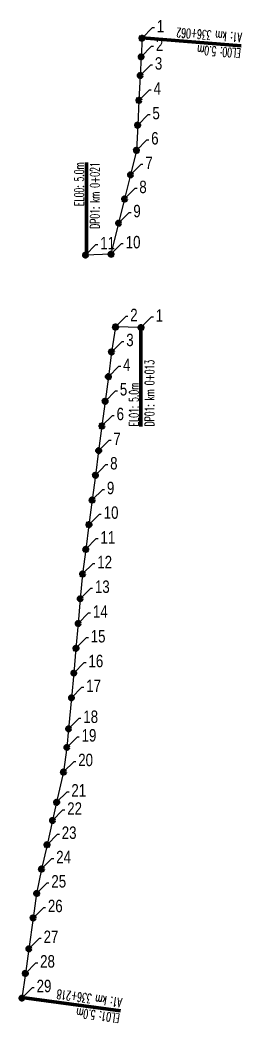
# Model space of a CAD drawing. Header units: metres. Extents: x 7402779 to 7405920, y 5696902 to 5712005.
# Drawn here: x 7402912.9 to 7402948.6, y 5711843.5 to 5712004.8 of the extents above; entities that cross this region are included whole.
import ezdxf

# ---------------------------------------------------------------- set-up
doc = ezdxf.new("R2010")
doc.units = ezdxf.units.M
for name, color, linetype in [('Ekran_akustyczny', 100, 'Continuous'), ('Ekran_akustyczny_6m_opis', 7, 'Continuous'), ('Ekran_akustyczny_pale', 100, 'Continuous'), ('Ekran_akustyczny_pale_opis', 1, 'Continuous')]:
    doc.layers.add(name, color=color, linetype=linetype)
doc.styles.add('CDMSTYLE', font='CDMSIMPL', dxfattribs={"width": 0.8, "bigfont": 'CDMBIGPL'})
doc.styles.add('simplex 0.60', font='simplex.shx', dxfattribs={"width": 0.6})
doc.dimstyles.new('CDM-ME200MM', dxfattribs={"dimscale": 0.2, "dimtxt": 2.5, "dimasz": 1.5, "dimexe": 1.5, "dimexo": 5, "dimgap": 0.5, "dimtad": 1, "dimdec": 0, "dimlfac": 1000, "dimrnd": 1, "dimzin": 9, "dimtxsty": 'CDMSTYLE', "dimblk": 'OBLIQUE', "dimcen": 2.5, "dimdle": 1.5, "dimclrd": 9, "dimclre": 9, "dimadec": 1, "dimazin": 2, "dimtfac": 1, "dimtdec": 0, "dimtix": 1, "dimtmove": 2, "dimatfit": 3, "dimldrblk": 'NONE', "dimfxl": 1, "dimtvp": 1, "dimtolj": 1, "dimtzin": 0, "dimlwd": 25, "dimlwe": 25, "dimarcsym": 0})

# ---------------------------------------------------------------- blocks, each defined once
blk = doc.blocks.new('_None')
blk = doc.blocks.new('_OBLIQUE')
at = {"color": 0, "linetype": 'ByBlock'}
blk.add_line((-0.5, -0.5), (0.5, 0.5), dxfattribs=at)

msp = doc.modelspace()

# ---------------------------------------------------------------- linework, layer by layer
at = {"layer": 'Ekran_akustyczny', "linetype": 'Continuous', "lineweight": -3}
for points in [[(7402932.48, 5712001.87), (7402932.33, 5711998.87), (7402932.18, 5711995.87), (7402931.98, 5711991.88), (7402931.78, 5711987.88), (7402931.58, 5711983.84), (7402930.63, 5711979.9), (7402929.67, 5711976.02), (7402928.71, 5711972.13), (7402927.48, 5711967.13), (7402923.38, 5711966.99)], [(7402932.31, 5711955.33), (7402928.21, 5711955.43), (7402927.58, 5711951.4), (7402927.06, 5711947.44), (7402926.54, 5711943.47), (7402926.02, 5711939.51), (7402925.5, 5711935.54), (7402924.98, 5711931.57), (7402924.46, 5711927.61), (7402923.94, 5711923.64), (7402923.42, 5711919.67), (7402922.91, 5711915.71), (7402922.53, 5711911.73), (7402922.2, 5711907.74), (7402921.85, 5711903.76), (7402921.49, 5711899.77), (7402921.12, 5711895.79), (7402920.66, 5711890.81), (7402920.38, 5711887.82), (7402919.84, 5711883.87), (7402918.74, 5711878.99), (7402918.07, 5711876.07), (7402917.19, 5711872.17), (7402916.3, 5711868.26), (7402915.52, 5711864.34), (7402914.96, 5711860.38), (7402914.27, 5711855.43), (7402913.71, 5711851.47), (7402913.15, 5711847.51)]]:
    msp.add_lwpolyline(points, dxfattribs=at)
at = {"layer": 'Ekran_akustyczny_6m_opis', "lineweight": 100}
for p, q in [((7402948.43, 5712000.65), (7402932.48, 5712001.91)), ((7402923.57, 5711981.91), (7402923.57, 5711966.84)), ((7402932.31, 5711955.34), (7402932.31, 5711939.45)), ((7402929.02, 5711845.43), (7402913.16, 5711847.58))]:
    msp.add_line(p, q, dxfattribs=at)
at = {"layer": 'Ekran_akustyczny_pale', "lineweight": 100}
for centre in [(7402932.48, 5712001.87), (7402932.33, 5711998.87), (7402932.18, 5711995.87), (7402931.98, 5711991.88), (7402931.78, 5711987.88), (7402931.58, 5711983.84), (7402930.63, 5711979.9), (7402929.67, 5711976.02), (7402928.71, 5711972.13), (7402923.38, 5711966.99), (7402927.48, 5711967.13), (7402928.21, 5711955.43), (7402932.31, 5711955.34), (7402927.57, 5711951.4), (7402927.06, 5711947.44), (7402926.54, 5711943.47), (7402926.02, 5711939.51), (7402925.5, 5711935.54), (7402924.98, 5711931.57), (7402924.46, 5711927.61), (7402923.94, 5711923.64), (7402923.42, 5711919.68), (7402922.91, 5711915.71), (7402922.53, 5711911.73), (7402922.2, 5711907.74), (7402921.85, 5711903.76), (7402921.49, 5711899.77), (7402921.12, 5711895.79), (7402920.66, 5711890.81), (7402920.38, 5711887.82), (7402919.84, 5711883.87), (7402918.74, 5711878.99), (7402918.07, 5711876.07), (7402917.19, 5711872.17), (7402916.3, 5711868.27), (7402915.52, 5711864.34), (7402914.96, 5711860.38), (7402914.27, 5711855.43), (7402913.71, 5711851.47), (7402913.15, 5711847.51)]:
    msp.add_circle(centre, 0.3, dxfattribs=at)

# ---------------------------------------------------------------- texts
at = {"layer": 'Ekran_akustyczny_6m_opis', "lineweight": 100, "char_height": 1.5, "style": 'simplex 0.60'}
for s, insert, attachment_point, rotation in [('A1: km 336+062', (7402948.59, 5712002.71), 7, 175.489), ('EL00: 5.0m', (7402948.4, 5712000.19), 7, 175.489), ('EL00: 5.0m', (7402923.11, 5711981.91), 9, 90), ('DP01: km 0+021', (7402925.63, 5711981.91), 9, 90), ('DP01: km 0+013', (7402934.45, 5711939.45), 7, 90), ('EL01: 5.0m', (7402931.93, 5711939.45), 7, 90), ('A1: km 336+218', (7402929.3, 5711847.48), 7, 172.2904), ('EL01: 5.0m', (7402928.96, 5711844.97), 7, 172.2904)]:
    msp.add_mtext(s, dxfattribs=dict(at, insert=insert, attachment_point=attachment_point, rotation=rotation))
at = {"layer": 'Ekran_akustyczny_pale_opis', "color": 1, "lineweight": 100, "char_height": 2, "attachment_point": 4, "style": 'CDMSTYLE'}
for s, insert in [('1', (7402934.85, 5712003.79)), ('2', (7402934.7, 5712000.79)), ('3', (7402934.55, 5711997.8)), ('4', (7402934.35, 5711993.8)), ('5', (7402934.15, 5711989.81)), ('6', (7402933.95, 5711985.76)), ('7', (7402933.01, 5711981.82)), ('8', (7402932.04, 5711977.94)), ('9', (7402931.08, 5711974.06)), ('10', (7402929.85, 5711969.06)), ('11', (7402925.75, 5711968.92)), ('2', (7402930.58, 5711957.36)), ('1', (7402934.68, 5711957.26)), ('3', (7402929.94, 5711953.33)), ('4', (7402929.43, 5711949.36)), ('5', (7402928.91, 5711945.4)), ('6', (7402928.39, 5711941.43)), ('7', (7402927.87, 5711937.46)), ('8', (7402927.35, 5711933.5)), ('9', (7402926.83, 5711929.53)), ('10', (7402926.31, 5711925.57)), ('11', (7402925.79, 5711921.6)), ('12', (7402925.28, 5711917.63)), ('13', (7402924.9, 5711913.65)), ('14', (7402924.57, 5711909.67)), ('15', (7402924.22, 5711905.68)), ('16', (7402923.86, 5711901.7)), ('17', (7402923.49, 5711897.71)), ('18', (7402923.03, 5711892.74)), ('19', (7402922.75, 5711889.75)), ('20', (7402922.21, 5711885.79)), ('21', (7402921.11, 5711880.92)), ('22', (7402920.44, 5711877.99)), ('23', (7402919.56, 5711874.09)), ('24', (7402918.67, 5711870.19)), ('25', (7402917.89, 5711866.27)), ('26', (7402917.33, 5711862.31)), ('27', (7402916.64, 5711857.36)), ('28', (7402916.08, 5711853.4)), ('29', (7402915.52, 5711849.44))]:
    msp.add_mtext(s, dxfattribs=dict(at, insert=insert))

# ---------------------------------------------------------------- leaders
at = {"layer": 'Ekran_akustyczny_pale_opis', "color": 1, "lineweight": 100, "annotation_type": 0, "has_hookline": 1, "hookline_direction": 0}
for points, text_width in [([(7402932.48, 5712001.87), (7402934.17, 5712003.58), (7402934.47, 5712003.58)], 0.381), ([(7402932.33, 5711998.87), (7402934.02, 5712000.58), (7402934.32, 5712000.58)], 1.07), ([(7402932.18, 5711995.87), (7402933.87, 5711997.59), (7402934.17, 5711997.59)], 1.07), ([(7402931.98, 5711991.88), (7402933.67, 5711993.59), (7402933.97, 5711993.59)], 1.14), ([(7402931.78, 5711987.88), (7402933.47, 5711989.6), (7402933.77, 5711989.6)], 1.07), ([(7402931.58, 5711983.84), (7402933.27, 5711985.55), (7402933.57, 5711985.55)], 0.99), ([(7402930.63, 5711979.9), (7402932.33, 5711981.61), (7402932.63, 5711981.61)], 1.07), ([(7402929.67, 5711976.02), (7402931.37, 5711977.73), (7402931.67, 5711977.73)], 1.07), ([(7402928.71, 5711972.13), (7402930.41, 5711973.85), (7402930.71, 5711973.85)], 0.99), ([(7402923.38, 5711966.99), (7402925.07, 5711968.71), (7402925.37, 5711968.71)], 1.6), ([(7402927.48, 5711967.13), (7402929.17, 5711968.85), (7402929.47, 5711968.85)], 2.29), ([(7402928.21, 5711955.43), (7402929.9, 5711957.15), (7402930.2, 5711957.15)], 1.07), ([(7402932.31, 5711955.34), (7402934, 5711957.05), (7402934.3, 5711957.05)], 0.381), ([(7402927.57, 5711951.4), (7402929.27, 5711953.12), (7402929.57, 5711953.12)], 1.07), ([(7402927.06, 5711947.44), (7402928.75, 5711949.15), (7402929.05, 5711949.15)], 1.14), ([(7402926.54, 5711943.47), (7402928.23, 5711945.19), (7402928.53, 5711945.19)], 1.07), ([(7402926.02, 5711939.51), (7402927.71, 5711941.22), (7402928.01, 5711941.22)], 0.99), ([(7402925.5, 5711935.54), (7402927.19, 5711937.25), (7402927.49, 5711937.25)], 1.07), ([(7402924.98, 5711931.57), (7402926.67, 5711933.29), (7402926.97, 5711933.29)], 1.07), ([(7402924.46, 5711927.61), (7402926.15, 5711929.32), (7402926.45, 5711929.32)], 0.99), ([(7402923.94, 5711923.64), (7402925.63, 5711925.35), (7402925.93, 5711925.35)], 2.29), ([(7402923.42, 5711919.68), (7402925.12, 5711921.39), (7402925.42, 5711921.39)], 1.6), ([(7402922.91, 5711915.71), (7402924.6, 5711917.42), (7402924.9, 5711917.42)], 2.29), ([(7402922.53, 5711911.73), (7402924.22, 5711913.44), (7402924.52, 5711913.44)], 2.29), ([(7402922.2, 5711907.74), (7402923.89, 5711909.45), (7402924.19, 5711909.45)], 2.36), ([(7402921.85, 5711903.76), (7402923.54, 5711905.47), (7402923.84, 5711905.47)], 2.29), ([(7402921.49, 5711899.77), (7402923.18, 5711901.49), (7402923.48, 5711901.49)], 2.21), ([(7402921.12, 5711895.79), (7402922.81, 5711897.5), (7402923.11, 5711897.5)], 2.29), ([(7402920.66, 5711890.81), (7402922.35, 5711892.52), (7402922.65, 5711892.52)], 2.29), ([(7402920.38, 5711887.82), (7402922.07, 5711889.54), (7402922.37, 5711889.54)], 2.21), ([(7402919.84, 5711883.87), (7402921.54, 5711885.58), (7402921.84, 5711885.58)], 2.59), ([(7402918.74, 5711878.99), (7402920.43, 5711880.7), (7402920.73, 5711880.7)], 1.9), ([(7402918.07, 5711876.07), (7402919.76, 5711877.78), (7402920.06, 5711877.78)], 2.59), ([(7402917.19, 5711872.17), (7402918.88, 5711873.88), (7402919.18, 5711873.88)], 2.59), ([(7402916.3, 5711868.27), (7402917.99, 5711869.98), (7402918.29, 5711869.98)], 2.67), ([(7402915.52, 5711864.34), (7402917.21, 5711866.06), (7402917.51, 5711866.06)], 2.59), ([(7402914.96, 5711860.38), (7402916.66, 5711862.1), (7402916.96, 5711862.1)], 2.51), ([(7402914.27, 5711855.43), (7402915.96, 5711857.15), (7402916.26, 5711857.15)], 2.59), ([(7402913.71, 5711851.47), (7402915.4, 5711853.18), (7402915.7, 5711853.18)], 2.59), ([(7402913.15, 5711847.51), (7402914.84, 5711849.22), (7402915.14, 5711849.22)], 2.51)]:
    msp.add_leader(points, dimstyle='CDM-ME200MM', override={"dimtxt": 3.5, "dimgap": 0.5, "dimtad": 0, "dimzin": 0, "dimclrd": 1}, dxfattribs=dict(at, text_width=text_width))

doc.saveas('drawing.dxf')
